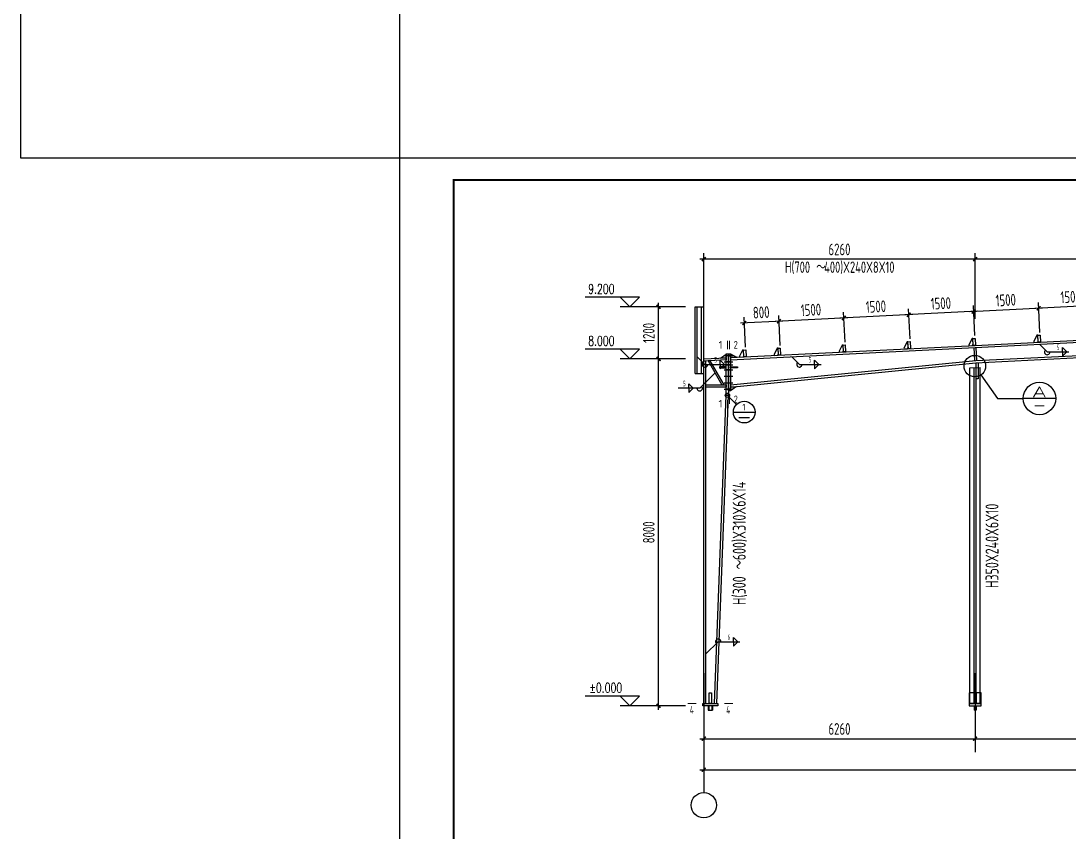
# Model space of a CAD drawing. Extents: x -17471 to 313636, y -71590 to 757901.
# Drawn here: x 170065 to 218433, y 655233 to 692643 of the extents above; entities that cross this region are included whole.
import ezdxf
from ezdxf.enums import TextEntityAlignment as Align

# ---------------------------------------------------------------- set-up
doc = ezdxf.new("R2010")
doc.units = 0
doc.header["$LTSCALE"] = 1000
doc.header["$MEASUREMENT"] = 0
for name, color, linetype in [('10', 7, 'Continuous'), ('11', 3, 'Continuous'), ('112', 253, 'Continuous'), ('114', 2, 'Continuous'), ('116', 1, 'Continuous'), ('14', 2, 'Continuous'), ('DIM', 3, 'Continuous'), ('DIM_ELEV', 3, 'Continuous'), ('DIM_IDEN', 3, 'Continuous'), ('DOTE', 1, 'Continuous'), ('PUB_TEXT', 7, 'Continuous'), ('PUB_TITLE', 4, 'Continuous'), ('墙线__粗线', 7, 'Continuous'), ('尺寸标注', 253, 'Continuous'), ('柱子', 3, 'Continuous'), ('焊缝标注', 253, 'Continuous'), ('索引符号标注', 253, 'Continuous'), ('门窗', 4, 'Continuous')]:
    doc.layers.add(name, color=color, linetype=linetype)
doc.styles.add('_TCH_DIM', font='SIMPLEX', dxfattribs={"bigfont": 'GBCBIG'})
doc.styles.add('_TCH_LABEL', font='COMPLEX', dxfattribs={"bigfont": 'GBCBIG'})
doc.styles.add('TSSD_Dimension', font='Tssdeng.shx', dxfattribs={"width": 0.7, "bigfont": 'hztxt.shx'})
doc.styles.add('TSSD_REIN', font='Tssdeng.shx', dxfattribs={"width": 0.7, "bigfont": 'hztxt.shx'})
doc.dimstyles.new('TSSD_200_200', dxfattribs={"dimtxt": 600, "dimasz": 200, "dimexe": 200, "dimexo": 500, "dimgap": 200, "dimtad": 1, "dimdec": 0, "dimzin": 0, "dimdsep": 46, "dimtxsty": 'TSSD_Dimension', "dimblk": 'ARCHTICK', "dimcen": 0, "dimdle": 200, "dimclrt": 7, "dimadec": 0, "dimazin": 0, "dimtfac": 1, "dimtdec": 0, "dimtix": 1, "dimtmove": 2, "dimatfit": 3, "dimfxl": 0, "dimtolj": 1, "dimtzin": 0, "dimarcsym": 0})

# ---------------------------------------------------------------- blocks, each defined once
blk = doc.blocks.new('_ArchTick')
at = {"color": 0, "linetype": 'ByBlock', "const_width": 0.4}
blk.add_lwpolyline([(-0.5, -0.5), (0.5, 0.5)], dxfattribs=at)
blk = doc.blocks.new('*D625')
at = {"layer": 'Defpoints', "color": 0, "transparency": 16777216}
for p in [(217032, 679392), (217110, 677831), (220106, 677981)]:
    blk.add_point(p, dxfattribs=at)
at = {"layer": 'DIM', "color": 0, "lineweight": -2, "transparency": 16777216}
for p, q in [((217087, 678281), (217018, 679662)), ((220083, 678430), (220014, 679811)), ((220208, 679551), (216852, 679383))]:
    blk.add_line(p, q, dxfattribs=at)
at = {"layer": 'DIM', "color": 0, "lineweight": -2, "transparency": 16777216, "xscale": 180, "yscale": 180, "zscale": 180}
for p, rotation in [((220028, 679542), 2.862404505496423), ((217032, 679392), 182.8624045054964)]:
    blk.add_blockref('_ArchTick', p, dxfattribs=dict(at, rotation=rotation))
at = {"layer": 'DIM', "color": 7, "transparency": 16777216, "insert": (218507, 679916), "char_height": 540, "attachment_point": 5, "rotation": 2.8624, "style": 'TSSD_REIN'}
blk.add_mtext('\\A1;1500', dxfattribs=at)
blk = doc.blocks.new('*D626')
at = {"layer": 'Defpoints', "color": 0, "transparency": 16777216}
for p in [(214035, 679242), (214113, 677681), (217110, 677831)]:
    blk.add_point(p, dxfattribs=at)
at = {"layer": 'DIM', "color": 0, "lineweight": -2, "transparency": 16777216}
for p, q in [((217087, 678281), (217018, 679662)), ((217211, 679401), (213856, 679233)), ((214091, 678131), (214022, 679512))]:
    blk.add_line(p, q, dxfattribs=at)
at = {"layer": 'DIM', "color": 0, "lineweight": -2, "transparency": 16777216, "xscale": 180, "yscale": 180, "zscale": 180}
for p, rotation in [((214035, 679242), 182.862432958248), ((217032, 679392), 2.862432958248098)]:
    blk.add_blockref('_ArchTick', p, dxfattribs=dict(at, rotation=rotation))
at = {"layer": 'DIM', "color": 7, "transparency": 16777216, "insert": (215511, 679766), "char_height": 540, "attachment_point": 5, "rotation": 2.8624, "style": 'TSSD_REIN'}
blk.add_mtext('\\A1;1500', dxfattribs=at)
blk = doc.blocks.new('*D627')
at = {"layer": 'Defpoints', "color": 0, "transparency": 16777216}
for p in [(211039, 679092), (214113, 677681), (211117, 677531)]:
    blk.add_point(p, dxfattribs=at)
at = {"layer": 'DIM', "color": 0, "lineweight": -2, "transparency": 16777216}
for p, q in [((214215, 679251), (210859, 679083)), ((211095, 677981), (211026, 679362)), ((214091, 678131), (214022, 679512))]:
    blk.add_line(p, q, dxfattribs=at)
at = {"layer": 'DIM', "color": 0, "lineweight": -2, "transparency": 16777216, "xscale": 180, "yscale": 180, "zscale": 180}
for p, rotation in [((211039, 679092), 182.8624151291323), ((214035, 679242), 2.862415129132314)]:
    blk.add_blockref('_ArchTick', p, dxfattribs=dict(at, rotation=rotation))
at = {"layer": 'DIM', "color": 7, "transparency": 16777216, "insert": (212515, 679617), "char_height": 540, "attachment_point": 5, "rotation": 2.8624, "style": 'TSSD_REIN'}
blk.add_mtext('\\A1;1500', dxfattribs=at)
blk = doc.blocks.new('*D628')
at = {"layer": 'Defpoints', "color": 0, "transparency": 16777216}
for p in [(208043, 678942), (208121, 677382), (211117, 677531)]:
    blk.add_point(p, dxfattribs=at)
at = {"layer": 'DIM', "color": 0, "lineweight": -2, "transparency": 16777216}
for p, q in [((211219, 679101), (207863, 678934)), ((208098, 677831), (208029, 679212)), ((211095, 677981), (211026, 679362))]:
    blk.add_line(p, q, dxfattribs=at)
at = {"layer": 'DIM', "color": 0, "lineweight": -2, "transparency": 16777216, "xscale": 180, "yscale": 180, "zscale": 180}
for p, rotation in [((211039, 679092), 2.862377939240428), ((208043, 678942), 182.8623779392404)]:
    blk.add_blockref('_ArchTick', p, dxfattribs=dict(at, rotation=rotation))
at = {"layer": 'DIM', "color": 7, "transparency": 16777216, "insert": (209518, 679467), "char_height": 540, "attachment_point": 5, "rotation": 2.8624, "style": 'TSSD_REIN'}
blk.add_mtext('\\A1;1500', dxfattribs=at)
blk = doc.blocks.new('*D629')
at = {"layer": 'Defpoints', "color": 0, "transparency": 16777216}
for p in [(205047, 678793), (205125, 677232), (208121, 677382)]:
    blk.add_point(p, dxfattribs=at)
at = {"layer": 'DIM', "color": 0, "lineweight": -2, "transparency": 16777216}
for p, q in [((208098, 677831), (208029, 679212)), ((208223, 678951), (204867, 678784)), ((205102, 677681), (205033, 679062))]:
    blk.add_line(p, q, dxfattribs=at)
at = {"layer": 'DIM', "color": 0, "lineweight": -2, "transparency": 16777216, "xscale": 180, "yscale": 180, "zscale": 180}
for p, rotation in [((205047, 678793), 182.8624968315272), ((208043, 678942), 2.862496831527244)]:
    blk.add_blockref('_ArchTick', p, dxfattribs=dict(at, rotation=rotation))
at = {"layer": 'DIM', "color": 7, "transparency": 16777216, "insert": (206522, 679317), "char_height": 540, "attachment_point": 5, "rotation": 2.8625, "style": 'TSSD_REIN'}
blk.add_mtext('\\A1;1500', dxfattribs=at)
blk = doc.blocks.new('*D630')
at = {"layer": 'Defpoints', "color": 0, "transparency": 16777216}
for p in [(203449, 678713), (205125, 677232), (203527, 677152)]:
    blk.add_point(p, dxfattribs=at)
at = {"layer": 'DIM', "color": 0, "lineweight": -2, "transparency": 16777216}
for p, q in [((205226, 678802), (203269, 678704)), ((203504, 677601), (203435, 678982)), ((205102, 677681), (205033, 679062))]:
    blk.add_line(p, q, dxfattribs=at)
at = {"layer": 'DIM', "color": 0, "lineweight": -2, "transparency": 16777216, "xscale": 180, "yscale": 180, "zscale": 180}
for p, rotation in [((203449, 678713), 182.8624121047973), ((205047, 678793), 2.862412104797292)]:
    blk.add_blockref('_ArchTick', p, dxfattribs=dict(at, rotation=rotation))
at = {"layer": 'DIM', "color": 7, "transparency": 16777216, "insert": (204225, 679202), "char_height": 540, "attachment_point": 5, "rotation": 2.8624, "style": 'TSSD_REIN'}
blk.add_mtext('\\A1;800', dxfattribs=at)
blk = doc.blocks.new('*D607')
at = {"layer": 'Defpoints', "color": 0, "transparency": 16777216}
for p in [(199488, 677055), (201178, 677055), (201178, 661055)]:
    blk.add_point(p, dxfattribs=at)
at = {"layer": 'DIM', "color": 0, "lineweight": -2, "transparency": 16777216}
for p, q in [((199488, 660875), (199488, 677235)), ((200728, 677055), (199218, 677055)), ((200728, 661055), (199218, 661055))]:
    blk.add_line(p, q, dxfattribs=at)
at = {"layer": 'DIM', "color": 0, "lineweight": -2, "transparency": 16777216, "xscale": 180, "yscale": 180, "zscale": 180}
for p, rotation in [((199488, 677055), 90), ((199488, 661055), 270)]:
    blk.add_blockref('_ArchTick', p, dxfattribs=dict(at, rotation=rotation))
at = {"layer": 'DIM', "color": 7, "transparency": 16777216, "insert": (199038, 669055), "char_height": 540, "attachment_point": 5, "rotation": 90, "style": 'TSSD_REIN'}
blk.add_mtext('\\A1;8000', dxfattribs=at)
blk = doc.blocks.new('*D608')
at = {"layer": 'Defpoints', "color": 0, "transparency": 16777216}
for p in [(199488, 679455), (201178, 679455), (201178, 677055)]:
    blk.add_point(p, dxfattribs=at)
at = {"layer": 'DIM', "color": 0, "lineweight": -2, "transparency": 16777216}
for p, q in [((199488, 676875), (199488, 679635)), ((200728, 679455), (199218, 679455)), ((200728, 677055), (199218, 677055))]:
    blk.add_line(p, q, dxfattribs=at)
at = {"layer": 'DIM', "color": 0, "lineweight": -2, "transparency": 16777216, "xscale": 180, "yscale": 180, "zscale": 180}
for p, rotation in [((199488, 679455), 90), ((199488, 677055), 270)]:
    blk.add_blockref('_ArchTick', p, dxfattribs=dict(at, rotation=rotation))
at = {"layer": 'DIM', "color": 7, "transparency": 16777216, "insert": (199038, 678255), "char_height": 540, "attachment_point": 5, "rotation": 90, "style": 'TSSD_REIN'}
blk.add_mtext('\\A1;1200', dxfattribs=at)
blk = doc.blocks.new('*D611')
at = {"layer": 'Defpoints', "color": 0, "transparency": 16777216}
for p in [(201578, 661055), (250618, 661055), (250618, 658106)]:
    blk.add_point(p, dxfattribs=at)
at = {"layer": 'DIM', "color": 0, "lineweight": -2, "transparency": 16777216}
for p, q in [((201578, 660605), (201578, 657836)), ((250618, 660605), (250618, 657836)), ((201398, 658106), (250798, 658106))]:
    blk.add_line(p, q, dxfattribs=at)
at = {"layer": 'DIM', "color": 0, "lineweight": -2, "transparency": 16777216, "xscale": 180, "yscale": 180, "zscale": 180, "rotation": 180}
blk.add_blockref('_ArchTick', (201578, 658106), dxfattribs=at)
at = {"layer": 'DIM', "color": 0, "lineweight": -2, "transparency": 16777216, "xscale": 180, "yscale": 180, "zscale": 180}
blk.add_blockref('_ArchTick', (250618, 658106), dxfattribs=at)
at = {"layer": 'DIM', "color": 7, "transparency": 16777216, "insert": (226098, 658556), "char_height": 540, "attachment_point": 5, "style": 'TSSD_REIN'}
blk.add_mtext('\\A1;24520', dxfattribs=at)
blk = doc.blocks.new('*D621')
at = {"layer": 'Defpoints', "color": 0, "transparency": 16777216}
for p in [(214098, 681656), (214098, 678456), (226098, 678456)]:
    blk.add_point(p, dxfattribs=at)
at = {"layer": 'DIM', "color": 0, "lineweight": -2, "transparency": 16777216}
for p, q in [((226278, 681656), (213918, 681656)), ((214098, 678906), (214098, 681926)), ((226098, 678906), (226098, 681926))]:
    blk.add_line(p, q, dxfattribs=at)
at = {"layer": 'DIM', "color": 0, "lineweight": -2, "transparency": 16777216, "xscale": 180, "yscale": 180, "zscale": 180, "rotation": 180}
blk.add_blockref('_ArchTick', (214098, 681656), dxfattribs=at)
at = {"layer": 'DIM', "color": 0, "lineweight": -2, "transparency": 16777216, "xscale": 180, "yscale": 180, "zscale": 180}
blk.add_blockref('_ArchTick', (226098, 681656), dxfattribs=at)
at = {"layer": 'DIM', "color": 7, "transparency": 16777216, "insert": (220098, 682106), "char_height": 540, "attachment_point": 5, "style": 'TSSD_REIN'}
blk.add_mtext('\\A1;6000', dxfattribs=at)
blk = doc.blocks.new('*D604')
at = {"layer": 'Defpoints', "color": 0, "transparency": 16777216}
for p in [(201578, 681656), (201578, 678456), (214098, 678456)]:
    blk.add_point(p, dxfattribs=at)
at = {"layer": 'DIM', "color": 0, "lineweight": -2, "transparency": 16777216}
for p, q in [((214278, 681656), (201398, 681656)), ((201578, 678906), (201578, 681926)), ((214098, 678906), (214098, 681926))]:
    blk.add_line(p, q, dxfattribs=at)
at = {"layer": 'DIM', "color": 0, "lineweight": -2, "transparency": 16777216, "xscale": 180, "yscale": 180, "zscale": 180, "rotation": 180}
blk.add_blockref('_ArchTick', (201578, 681656), dxfattribs=at)
at = {"layer": 'DIM', "color": 0, "lineweight": -2, "transparency": 16777216, "xscale": 180, "yscale": 180, "zscale": 180}
blk.add_blockref('_ArchTick', (214098, 681656), dxfattribs=at)
at = {"layer": 'DIM', "color": 7, "transparency": 16777216, "insert": (207838, 682106), "char_height": 540, "attachment_point": 5, "style": 'TSSD_REIN'}
blk.add_mtext('\\A1;6260', dxfattribs=at)
blk = doc.blocks.new('*D631')
at = {"layer": 'Defpoints', "color": 0, "transparency": 16777216}
for p in [(201578, 661055), (214098, 661055), (214098, 659539)]:
    blk.add_point(p, dxfattribs=at)
at = {"layer": 'DIM', "color": 0, "lineweight": -2, "transparency": 16777216}
for p, q in [((201578, 660605), (201578, 659269)), ((214098, 660605), (214098, 659269)), ((201398, 659539), (214278, 659539))]:
    blk.add_line(p, q, dxfattribs=at)
at = {"layer": 'DIM', "color": 0, "lineweight": -2, "transparency": 16777216, "xscale": 180, "yscale": 180, "zscale": 180, "rotation": 180}
blk.add_blockref('_ArchTick', (201578, 659539), dxfattribs=at)
at = {"layer": 'DIM', "color": 0, "lineweight": -2, "transparency": 16777216, "xscale": 180, "yscale": 180, "zscale": 180}
blk.add_blockref('_ArchTick', (214098, 659539), dxfattribs=at)
at = {"layer": 'DIM', "color": 7, "transparency": 16777216, "insert": (207838, 659989), "char_height": 540, "attachment_point": 5, "style": 'TSSD_REIN'}
blk.add_mtext('\\A1;6260', dxfattribs=at)
blk = doc.blocks.new('*D632')
at = {"layer": 'Defpoints', "color": 0, "transparency": 16777216}
for p in [(214098, 661055), (226098, 661055), (226098, 659539)]:
    blk.add_point(p, dxfattribs=at)
at = {"layer": 'DIM', "color": 0, "lineweight": -2, "transparency": 16777216}
for p, q in [((214098, 660605), (214098, 659269)), ((226098, 660605), (226098, 659269)), ((213918, 659539), (226278, 659539))]:
    blk.add_line(p, q, dxfattribs=at)
at = {"layer": 'DIM', "color": 0, "lineweight": -2, "transparency": 16777216, "xscale": 180, "yscale": 180, "zscale": 180, "rotation": 180}
blk.add_blockref('_ArchTick', (214098, 659539), dxfattribs=at)
at = {"layer": 'DIM', "color": 0, "lineweight": -2, "transparency": 16777216, "xscale": 180, "yscale": 180, "zscale": 180}
blk.add_blockref('_ArchTick', (226098, 659539), dxfattribs=at)
at = {"layer": 'DIM', "color": 7, "transparency": 16777216, "insert": (220098, 659989), "char_height": 540, "attachment_point": 5, "style": 'TSSD_REIN'}
blk.add_mtext('\\A1;6000', dxfattribs=at)

msp = doc.modelspace()

# ---------------------------------------------------------------- linework, layer by layer
at = {"color": 2}
for p, q in [((214148.4, 676141.5, 36.2), (214148.4, 676882, 36.2)), ((214242.3, 676886.7), (214242.3, 676141.5)), ((214242.3, 676141.5), (214148.4, 676141.5, 36.2))]:
    msp.add_line(p, q, dxfattribs=at)
msp.add_lwpolyline([(187535.9, 686310.7), (170064.7, 686310.7), (170064.7, 698500.8), (187535.9, 698500.8)], close=True)
at = {"layer": '10', "const_width": 45}
for points in [[(202664.9, 677894.9), (202664.9, 677494.9)], [(202764.9, 677894.9), (202764.9, 677494.9)], [(202764.9, 674977.3), (202764.9, 675377.3)], [(202664.9, 674777.3), (202664.9, 675177.3)], [(200838.4, 661154.5), (201238.4, 661154.5)], [(202918.4, 661154.5), (202518.4, 661154.5)]]:
    msp.add_lwpolyline(points, dxfattribs=at)
at = {"layer": '11'}
for p, q in [((213858.4, 661154.5), (213858.4, 676641.3)), ((214338.4, 661154.5), (214338.4, 676665.3, -3))]:
    msp.add_line(p, q, dxfattribs=at)
at = {"layer": '112', "color": 3}
msp.add_circle((201578.4, 656470), 584.5, dxfattribs=at)
at = {"layer": '114'}
for p, q in [((202514.9, 677206.3), (202914.9, 677206.3)), ((202514.9, 676926.2), (202914.9, 676926.2)), ((202514.9, 676786.2), (202914.9, 676786.2)), ((202514.9, 676556.2), (202914.9, 676556.2)), ((202514.9, 676252.2), (202914.9, 676252.2)), ((202514.9, 675947.8), (202914.9, 675947.8)), ((202514.9, 675667.3), (202914.9, 675667.3))]:
    msp.add_line(p, q, dxfattribs=at)
at = {"layer": '114', "color": 1, "const_width": 70}
for points in [[(202614.9, 677206.3), (202814.9, 677206.3)], [(202614.9, 676926.2), (202814.9, 676926.2)], [(202614.9, 676786.2), (202814.9, 676786.2)], [(202614.9, 676556.2), (202814.9, 676556.2)], [(202614.9, 676252.2), (202814.9, 676252.2)], [(202614.9, 675947.8), (202814.9, 675947.8)], [(202614.9, 675667.3), (202814.9, 675667.3)]]:
    msp.add_lwpolyline(points, dxfattribs=at)
at = {"layer": '116'}
for p, q in [((201778.4, 661054.5), (201778.4, 660854.5)), ((201778.4, 660854.5), (201978.4, 660854.5)), ((201808.4, 661054.5), (201808.4, 660854.5)), ((201948.4, 661054.5), (201948.4, 660854.5)), ((201978.4, 661054.5), (201978.4, 660854.5)), ((214050.4, 661054.5), (214050.4, 660854.5)), ((214146.4, 660854.5), (214050.4, 660854.5)), ((214080.4, 661054.5), (214080.4, 660854.5)), ((214146.4, 661054.5), (214146.4, 660854.5))]:
    msp.add_line(p, q, dxfattribs=at)
at = {"layer": '14'}
for p, q in [((202345.2, 677092.9), (202614.9, 677276.3)), ((202614.9, 675377.3), (202614.9, 677294.9)), ((202614.9, 677294.9), (202714.9, 677294.9)), ((202614.9, 677276.3), (202614.9, 677146.3)), ((202714.9, 677294.9), (202714.9, 675377.3)), ((202714.9, 675577.3), (202714.9, 677294.9)), ((202714.9, 677294.9), (202814.9, 677294.9)), ((202814.9, 677294.9), (202814.9, 675577.3)), ((202814.9, 677156.3), (202814.9, 677286.3)), ((202814.9, 677286.3), (203084.6, 677129.8)), ((214083.5, 676976.6), (214053.4, 677578.1)), ((214183.3, 676983.9), (214153.3, 677583.1)), ((201578.4, 677054.5), (202614.9, 677106.3)), ((201578.4, 676954.4), (201578.4, 677054.5)), ((202614.9, 677006.2), (201578.4, 676954.4)), ((201878.1, 676969.4), (201778.2, 676964.4)), ((201778.2, 676964.4), (202414.9, 675857.6)), ((202514.9, 675857.6), (201878.1, 676969.4)), ((202614.9, 676696.2), (202294.9, 676696.2)), ((202294.9, 676696.2), (202294.9, 676646.2)), ((202574.9, 677104.3), (202345.2, 677092.9)), ((202614.9, 677146.3), (202574.9, 677104.3)), ((202614.9, 677106.3), (202614.9, 677006.2)), ((202614.9, 676646.2), (202614.9, 676696.2)), ((202854.8, 677118.3), (202814.9, 677156.3)), ((202814.9, 676696.2), (203134.9, 676696.2)), ((202814.9, 676646.2), (202814.9, 676696.2)), ((203084.6, 677129.8), (202854.8, 677118.3)), ((203134.9, 676696.2), (203134.9, 676646.2)), ((202294.9, 676646.2), (202614.9, 676646.2)), ((203134.9, 676646.2), (202814.9, 676646.2)), ((201678.4, 675857.6), (202614.9, 675857.6)), ((201678.4, 675757.6), (201678.4, 675857.6)), ((202614.9, 675757.6), (201678.4, 675757.6)), ((202414.9, 675857.6), (202514.9, 675857.6)), ((202614.9, 675857.6), (202614.9, 675757.6)), ((203083.6, 675784), (202814.9, 675587.3)), ((202814.9, 675717.3), (202854.7, 675761.3)), ((202814.9, 675587.3), (202814.9, 675717.3)), ((202854.7, 675761.3), (203083.6, 675784)), ((202714.9, 675377.3), (202614.9, 675377.3)), ((202814.9, 675577.3), (202714.9, 675577.3)), ((201828.4, 661154.5), (201828.4, 661654.5)), ((201828.4, 661654.5), (201928.4, 661654.5)), ((201928.4, 661654.5), (201928.4, 661154.5)), ((214048.4, 661654.5), (213818.4, 661654.5)), ((213818.4, 661654.5), (213818.4, 661154.5)), ((214048.4, 661154.5), (214048.4, 661654.5)), ((214148.4, 661654.5), (214148.4, 661154.5)), ((214378.4, 661654.5), (214148.4, 661654.5)), ((214378.4, 661154.5), (214378.4, 661654.5)), ((201538.4, 661054.5), (201538.4, 661154.5)), ((201538.4, 661154.5), (202218.4, 661154.5)), ((202218.4, 661054.5), (201538.4, 661054.5)), ((201928.4, 661154.5), (201828.4, 661154.5)), ((202218.4, 661154.5), (202218.4, 661054.5)), ((213818.4, 661154.5), (213818.4, 661054.5)), ((213818.4, 661154.5), (214048.4, 661154.5)), ((214378.4, 661154.5), (213818.4, 661154.5)), ((213818.4, 661054.5), (214378.4, 661054.5)), ((214148.4, 661154.5), (214378.4, 661154.5)), ((214378.4, 661054.5), (214378.4, 661154.5))]:
    msp.add_line(p, q, dxfattribs=at)
at = {"layer": 'DIM_ELEV'}
for p, q in [((198617.6, 679904.5), (196097.6, 679904.5)), ((198167.6, 679454.5), (197717.6, 679904.5)), ((198167.6, 679454.5), (198617.6, 679904.5)), ((199217.6, 679454.5), (197717.6, 679454.5)), ((198617.6, 677504.5), (196097.6, 677504.5)), ((198167.6, 677054.5), (197717.6, 677504.5)), ((198167.6, 677054.5), (198617.6, 677504.5)), ((199217.6, 677054.5), (197717.6, 677054.5)), ((198617.6, 661504.5), (196097.6, 661504.5)), ((198167.6, 661054.5), (197717.6, 661504.5)), ((198167.6, 661054.5), (198617.6, 661504.5)), ((199217.6, 661054.5), (197717.6, 661054.5))]:
    msp.add_line(p, q, dxfattribs=at)
at = {"layer": 'DIM_IDEN'}
for p, q in [((214368.2, 676317.5), (215124.9, 675230.7)), ((215124.9, 675230.7), (216319, 675230.7)), ((217819, 675230.7), (216319, 675230.7))]:
    msp.add_line(p, q, dxfattribs=at)
for centre, radius in [((214085.2, 676724), 495.3), ((217069, 675230.7), 750)]:
    msp.add_circle(centre, radius, dxfattribs=at)
at = {"layer": 'DOTE'}
for p, q in [((201578.4, 662554.5), (201578.4, 657054.5)), ((214098.4, 662554.5), (214098.4, 658921.3))]:
    msp.add_line(p, q, dxfattribs=at)
at = {"layer": 'PUB_TITLE'}
msp.add_lwpolyline([(187535.9, 626910.7), (271635.9, 626910.7), (271635.9, 686310.7), (187535.9, 686310.7)], close=True, dxfattribs=at)
at = {"layer": 'PUB_TITLE', "const_width": 100}
msp.add_lwpolyline([(190035.9, 627910.7), (270635.9, 627910.7), (270635.9, 685310.7), (190035.9, 685310.7)], close=True, dxfattribs=at)
at = {"layer": '墙线__粗线'}
msp.add_circle((202664.9, 675377.3), 100, dxfattribs=at)
at = {"layer": '尺寸标注'}
for p, q in [((216953.8, 678143.7), (216808, 677856)), ((216993.7, 678145.7), (216953.8, 678143.7)), ((216993.7, 678145.7), (217093.6, 678150.7)), ((217009.7, 677826.1), (216993.7, 678145.7)), ((217007.7, 677866), (216993.7, 678145.7)), ((217093.6, 678150.7), (217109.6, 677831.1)), ((207965, 677694.3), (207819.2, 677406.6)), ((208005, 677696.3), (207965, 677694.3)), ((208005, 677696.3), (208104.8, 677701.2)), ((208020.9, 677376.6), (208005, 677696.3)), ((208018.9, 677416.6), (208005, 677696.3)), ((208104.8, 677701.2), (208120.8, 677381.6)), ((210961.3, 677844.1), (210815.5, 677556.4)), ((211001.2, 677846.1), (210961.3, 677844.1)), ((211001.2, 677846.1), (211101.1, 677851.1)), ((211017.2, 677526.5), (211001.2, 677846.1)), ((211015.2, 677566.4), (211001.2, 677846.1)), ((211101.1, 677851.1), (211117.1, 677531.5)), ((213957.5, 677993.9), (213811.7, 677706.2)), ((213811.7, 677706.2), (213813.7, 677666.3)), ((213813.7, 677666.3), (213973.5, 677674.3)), ((213997.5, 677995.9), (213957.5, 677993.9)), ((213973.5, 677674.3), (214011.5, 677716.2)), ((213997.5, 677995.9), (214097.3, 678000.9)), ((214013.5, 677676.3), (213997.5, 677995.9)), ((214011.5, 677716.2), (213997.5, 677995.9)), ((214113.3, 677681.3), (214013.5, 677676.3)), ((214097.3, 678000.9), (214113.3, 677681.3)), ((216808, 677856), (216810, 677816.1)), ((216810, 677816.1), (216969.8, 677824.1)), ((216969.8, 677824.1), (217007.7, 677866)), ((217109.6, 677831.1), (217009.7, 677826.1)), ((203370.8, 677464.5), (203224.9, 677176.9)), ((203224.9, 677176.9), (203226.9, 677136.9)), ((203410.7, 677466.5), (203370.8, 677464.5)), ((203386.7, 677144.9), (203424.7, 677186.9)), ((203410.7, 677466.5), (203510.6, 677471.5)), ((203426.7, 677146.9), (203410.7, 677466.5)), ((203424.7, 677186.9), (203410.7, 677466.5)), ((203510.6, 677471.5), (203526.6, 677151.9)), ((204968.8, 677544.4), (204822.9, 677256.8)), ((204822.9, 677256.8), (204824.9, 677216.8)), ((204824.9, 677216.8), (204984.7, 677224.8)), ((205008.7, 677546.4), (204968.8, 677544.4)), ((204984.7, 677224.8), (205022.7, 677266.8)), ((205008.7, 677546.4), (205108.6, 677551.4)), ((205024.7, 677226.8), (205008.7, 677546.4)), ((205022.7, 677266.8), (205008.7, 677546.4)), ((205124.6, 677231.8), (205024.7, 677226.8)), ((205108.6, 677551.4), (205124.6, 677231.8)), ((207819.2, 677406.6), (207821.2, 677366.7)), ((207821.2, 677366.7), (207981, 677374.6)), ((207981, 677374.6), (208018.9, 677416.6)), ((208120.8, 677381.6), (208020.9, 677376.6)), ((210815.5, 677556.4), (210817.4, 677516.5)), ((210817.4, 677516.5), (210977.2, 677524.5)), ((210977.2, 677524.5), (211015.2, 677566.4)), ((211117.1, 677531.5), (211017.2, 677526.5)), ((203226.9, 677136.9), (203386.7, 677144.9)), ((203526.6, 677151.9), (203426.7, 677146.9))]:
    msp.add_line(p, q, dxfattribs=at)
at = {"layer": '柱子'}
for p, q in [((201178.4, 676389.4), (201178.4, 679454.5)), ((201178.4, 679454.5), (201278.4, 679454.5)), ((201178.4, 679454.5), (201578.4, 679454.5)), ((201278.4, 676389.4), (201278.4, 679454.5)), ((201478.4, 676389.4), (201478.4, 679454.5)), ((201478.4, 679454.5), (201578.4, 679454.5)), ((201578.4, 676389.4), (201578.4, 679454.5)), ((214098.4, 677680.5), (225998.4, 678275.5)), ((214103.4, 677580.6), (225998.4, 678175.4)), ((202814.9, 677116.3), (214098.4, 677680.5)), ((202814.9, 677016.2), (214103.4, 677580.6)), ((214133.3, 676981.4), (225998.4, 677574.6)), ((214138.3, 676881.5), (225998.4, 677474.5)), ((201578.4, 676954.4), (201678.4, 676959.4)), ((201578.4, 661154.5), (201578.4, 676954.4)), ((201678.4, 661154.5), (201678.4, 676959.4)), ((202814.9, 675857.8), (214133.3, 676981.5)), ((202814.9, 675757.3), (214138.3, 676881.5)), ((201178.4, 676389.4), (201578.4, 676389.4)), ((213858.4, 676641.3), (214338.4, 676665.3)), ((202078.3, 661154.5), (202614.9, 675377.3)), ((202178.4, 661154.5), (202715, 675377.3)), ((202614.9, 675377.3), (202715, 675377.3))]:
    msp.add_line(p, q, dxfattribs=at)
at = {"layer": '焊缝标注'}
for p, q in [((217077.1, 677729.3), (217429.7, 677374.8)), ((217429.7, 677374.8), (218429.7, 677374.8)), ((218129.7, 677574.8), (218329.7, 677374.8)), ((218129.7, 677374.8), (218129.7, 677574.8)), ((218129.7, 677174.8), (218329.7, 677374.8)), ((218129.7, 677374.8), (218129.7, 677174.8)), ((201278.4, 677155.7), (201630.9, 676801.2)), ((201630.9, 676801.2), (202630.9, 676801.2)), ((202330.9, 677001.2), (202530.9, 676801.2)), ((202330.9, 676801.2), (202330.9, 677001.2)), ((202330.9, 676601.2), (202530.9, 676801.2)), ((202330.9, 676801.2), (202330.9, 676601.2)), ((205637, 677157.3), (205989.6, 676802.8)), ((205989.6, 676802.8), (206989.6, 676802.8)), ((206689.6, 677002.8), (206889.6, 676802.8)), ((206689.6, 676802.8), (206689.6, 677002.8)), ((206689.6, 676602.8), (206889.6, 676802.8)), ((206689.6, 676802.8), (206689.6, 676602.8)), ((202096.6, 676411), (201388, 675705.3)), ((202096.6, 676411), (201388, 675705.3)), ((201088, 675705.3), (200888, 675905.3)), ((200888, 675705.3), (200888, 675905.3)), ((201088, 675705.3), (200888, 675905.3)), ((200888, 675705.3), (200888, 675905.3)), ((201388, 675705.3), (200388, 675705.3)), ((201388, 675705.3), (200388, 675705.3)), ((201088, 675705.3), (200888, 675505.3)), ((200888, 675705.3), (200888, 675505.3)), ((201088, 675705.3), (200888, 675505.3)), ((200888, 675705.3), (200888, 675505.3)), ((202944.3, 664210), (203144.3, 664010)), ((202944.3, 664010), (202944.3, 664210)), ((201678.4, 663444.5), (202244.3, 664010)), ((202244.3, 664010), (203244.3, 664010)), ((202944.3, 663810), (203144.3, 664010)), ((202944.3, 664010), (202944.3, 663810))]:
    msp.add_line(p, q, dxfattribs=at)
for centre, start, end in [((217429.7, 677374.8), 134.84025, 0), ((201630.9, 676801.2), 134.84026, 0), ((205989.6, 676802.8), 134.84028, 0), ((201388, 675705.3), 179.99999, 44.88593), ((201388, 675705.3), 179.99999, 44.88593), ((202244.3, 664010), 0, 224.97719)]:
    msp.add_arc(centre, 125, start, end, dxfattribs=at)
for points in [[(217077.1, 677729.3), (217137, 677647.8), (217158.3, 677669)], [(201278.4, 677155.7), (201338.2, 677074.2), (201359.5, 677095.4)], [(205637, 677157.3), (205696.9, 677075.8), (205718.2, 677097)], [(202096.6, 676411), (202015.1, 676351), (202036.3, 676329.8)], [(202096.6, 676411), (202015.1, 676351), (202036.3, 676329.8)], [(201678.4, 663444.5), (201759.7, 663504.6), (201738.5, 663525.8)]]:
    msp.add_solid(points, dxfattribs=at)
at = {"layer": '索引符号标注'}
for p, q in [((202735.6, 675306.6), (203089.2, 674953)), ((202942.7, 674599.5), (203942.7, 674599.5)), ((203192.7, 674349.5), (203692.7, 674349.5))]:
    msp.add_line(p, q, dxfattribs=at)
msp.add_circle((203442.7, 674599.5), 500, dxfattribs=at)
at = {"layer": '门窗'}
for p, q in [((214048.4, 661154.5), (214048.4, 676650.8, 23.8)), ((214148.4, 661154.5), (214148.4, 676655.8, 23.8))]:
    msp.add_line(p, q, dxfattribs=at)

# ---------------------------------------------------------------- texts
at = {"layer": '10', "style": 'TSSD_REIN'}
for s, width, p, p2 in [('1', 1.560003, (202256.9, 677530.4), (202445.9, 677530.4)), ('2', 1.002857, (202956.9, 677530.4), (203145.9, 677530.4)), ('2', 1.002857, (202956.9, 675012.8), (203145.9, 675012.8)), ('1', 1.559999, (202256.9, 674812.8), (202445.9, 674812.8)), ('4', 0.936, (200930.4, 660690), (201119.4, 660690)), ('4', 0.936, (202610.4, 660690), (202799.4, 660690))]:
    msp.add_text(s, height=350, dxfattribs=dict(at, width=width)).set_placement(p, p2, align=Align.FIT)
at = {"layer": 'PUB_TEXT'}
for s, height, style, width, p in [('H(700', 525, 'TSSD_REIN', 0.7, (205322.7, 681023.8)), ('400)X240X8X10', 525, 'TSSD_REIN', 0.7, (207131.9, 681023.8)), ('～', 525, 'TSSD_REIN', 0.7, (206764.4, 681023.8)), ('9.200', 446.25, '_TCH_DIM', 0.705882, (196241.6, 680062)), ('8.000', 446.25, '_TCH_DIM', 0.705882, (196241.6, 677662)), ('%%P0.000', 446.25, '_TCH_DIM', 0.705882, (196300.1, 661662))]:
    msp.add_text(s, height=height, dxfattribs=dict(at, style=style, width=width)).set_placement(p)
at = {"layer": 'PUB_TEXT', "style": '_TCH_LABEL', "width": 1.458333}
for s, p, p2 in [('A', (216767.1, 675291.1), (217370.9, 675291.1)), ('-', (216767.1, 674687.4), (217370.9, 674687.4))]:
    msp.add_text(s, height=483, dxfattribs=at).set_placement(p, p2, align=Align.FIT)
at = {"layer": 'PUB_TEXT', "style": 'TSSD_REIN', "width": 0.7}
for s, p in [('600)X310X6X14', (203513.3, 667767.9)), ('H350X240X6X10', (215178.5, 666485.3)), ('～', (203513.3, 667347.9)), ('H(300', (203513.3, 665700.2))]:
    msp.add_text(s, height=600, rotation=90, dxfattribs=at).set_placement(p)
at = {"layer": '焊缝标注', "style": 'TSSD_REIN'}
for s, width, p, p2 in [('5', 0.910005, (217859.7, 677464.8), (217982.2, 677464.8)), ('5', 0.909999, (202060.9, 676891.2), (202183.4, 676891.2)), ('5', 0.909999, (206419.6, 676892.8), (206542.1, 676892.8)), ('5', 0.91, (200618, 675795.3), (200740.5, 675795.3)), ('5', 0.91, (200618, 675795.3), (200740.5, 675795.3)), ('6', 0.979999, (202674.3, 664100), (202796.8, 664100))]:
    msp.add_text(s, height=250, dxfattribs=dict(at, width=width)).set_placement(p, p2, align=Align.FIT)
at = {"layer": '索引符号标注', "style": 'TSSD_REIN', "width": 1.415557}
msp.add_text('1', height=300, dxfattribs=at).set_placement((203358.7, 674683.5), (203505.7, 674683.5), align=Align.FIT)

# ---------------------------------------------------------------- dimensions: what is measured, and where the dimension line sits
at = {"layer": 'DIM'}
for base, p1, p2, picture, middle in [((201578.4, 681655.9), (214098.4, 678455.5), (201578.4, 678455.5), '*D604', (207838.4, 682105.9)), ((214098.4, 681655.9), (226098.4, 678455.5), (214098.4, 678455.5), '*D621', (220098.4, 682105.9)), ((250618.4, 658106.5), (201578.4, 661054.5), (250618.4, 661054.5), '*D611', (226098.4, 658556.5)), ((214098.4, 659539.4), (201578.4, 661054.5), (214098.4, 661054.5), '*D631', (207838.4, 659989.4)), ((226098.4, 659539.4), (214098.4, 661054.5), (226098.4, 661054.5), '*D632', (220098.4, 659989.4))]:
    dim = msp.add_linear_dim(base=base, p1=p1, p2=p2, dimstyle='TSSD_200_200', override={"dimscale": 0.9, "dimexe": 300, "dimlfac": 0.5, "dimtxsty": 'TSSD_REIN'}, dxfattribs=at)
    dim.commit()
    dim.dimension.update_dxf_attribs({"geometry": picture, "text_midpoint": middle})
for p1, p2, picture, middle in [((217109.6, 677831.1), (214113.3, 677681.3), '*D626', (215510.9, 679766.5)), ((220105.8, 677980.9), (217109.6, 677831.1), '*D625', (218507.2, 679916.3)), ((205124.6, 677231.8), (203526.6, 677151.9), '*D630', (204225, 679202.2)), ((208120.8, 677381.6), (205124.6, 677231.8), '*D629', (206522.2, 679317)), ((211117.1, 677531.5), (208120.8, 677381.6), '*D628', (209518.4, 679466.8)), ((214113.3, 677681.3), (211117.1, 677531.5), '*D627', (212514.7, 679616.6))]:
    dim = msp.add_aligned_dim(p1=p1, p2=p2, distance=-1562.8, dimstyle='TSSD_200_200', override={"dimscale": 0.9, "dimexe": 300, "dimlfac": 0.5, "dimtxsty": 'TSSD_REIN'}, dxfattribs=at)
    dim.commit()
    dim.dimension.update_dxf_attribs({"geometry": picture, "text_midpoint": middle})
for base, p1, p2, picture, middle in [((199487.6, 679454.5), (201178.4, 677054.5), (201178.4, 679454.5), '*D608', (199037.6, 678254.5)), ((199487.6, 677054.5), (201178.4, 661054.5), (201178.4, 677054.5), '*D607', (199037.6, 669054.5))]:
    dim = msp.add_linear_dim(base=base, p1=p1, p2=p2, angle=90, dimstyle='TSSD_200_200', override={"dimscale": 0.9, "dimexe": 300, "dimlfac": 0.5, "dimtxsty": 'TSSD_REIN'}, dxfattribs=at)
    dim.commit()
    dim.dimension.update_dxf_attribs({"geometry": picture, "text_midpoint": middle})

doc.saveas('drawing.dxf')
